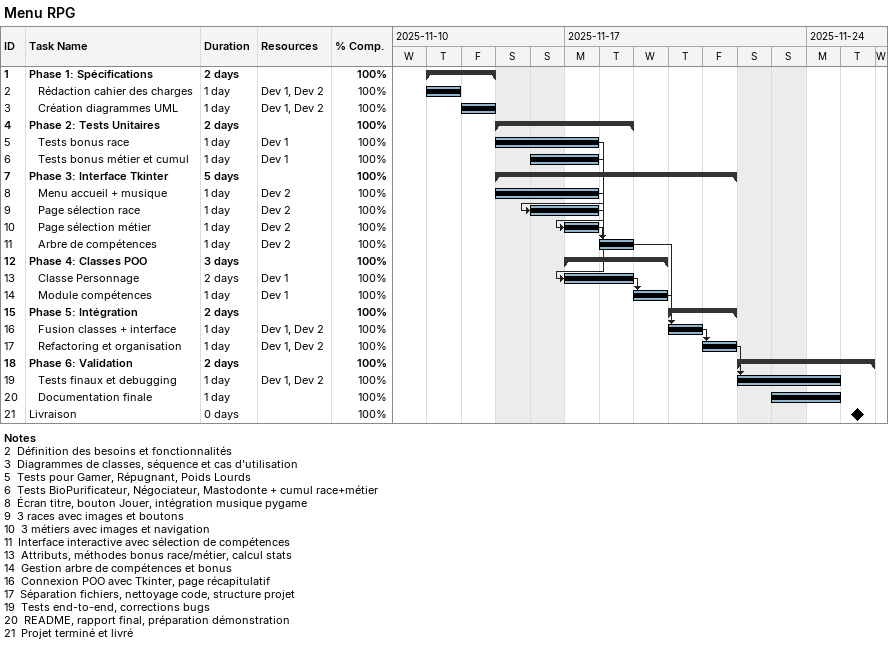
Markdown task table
Menu RPG

| ID | Level | Task | Duration | Start | Finish | Predecessors | Resources | % complete |
|---|---|---|---|---|---|---|---|---|
| 1 | 1 | **Phase 1: Spécifications** | 2d | 2025-11-13 | 2025-11-14 |  |  | 100 |
| 2 | 2 | Rédaction cahier des charges | 1d | 2025-11-13 | 2025-11-13 |  | Dev 1, Dev 2 | 100 |
| 3 | 2 | Création diagrammes UML | 1d | 2025-11-14 | 2025-11-14 |  | Dev 1, Dev 2 | 100 |
| 4 | 1 | **Phase 2: Tests Unitaires** | 2d | 2025-11-15 | 2025-11-18 |  |  | 100 |
| 5 | 2 | Tests bonus race | 1d | 2025-11-15 | 2025-11-17 |  | Dev 1 | 100 |
| 6 | 2 | Tests bonus métier et cumul | 1d | 2025-11-16 | 2025-11-17 |  | Dev 1 | 100 |
| 7 | 1 | **Phase 3: Interface Tkinter** | 5d | 2025-11-15 | 2025-11-21 |  |  | 100 |
| 8 | 2 | Menu accueil + musique | 1d | 2025-11-15 | 2025-11-17 |  | Dev 2 | 100 |
| 9 | 2 | Page sélection race | 1d | 2025-11-16 | 2025-11-17 | 8 | Dev 2 | 100 |
| 10 | 2 | Page sélection métier | 1d | 2025-11-17 | 2025-11-17 | 9 | Dev 2 | 100 |
| 11 | 2 | Arbre de compétences | 1d | 2025-11-18 | 2025-11-18 | 10 | Dev 2 | 100 |
| 12 | 1 | **Phase 4: Classes POO** | 3d | 2025-11-17 | 2025-11-19 |  |  | 100 |
| 13 | 2 | Classe Personnage | 2d | 2025-11-17 | 2025-11-18 | 5, 6 | Dev 1 | 100 |
| 14 | 2 | Module compétences | 1d | 2025-11-19 | 2025-11-19 | 13 | Dev 1 | 100 |
| 15 | 1 | **Phase 5: Intégration** | 2d | 2025-11-20 | 2025-11-21 |  |  | 100 |
| 16 | 2 | Fusion classes + interface | 1d | 2025-11-20 | 2025-11-20 | 11, 14 | Dev 1, Dev 2 | 100 |
| 17 | 2 | Refactoring et organisation | 1d | 2025-11-21 | 2025-11-21 | 16 | Dev 1, Dev 2 | 100 |
| 18 | 1 | **Phase 6: Validation** | 2d | 2025-11-22 | 2025-11-25 |  |  | 100 |
| 19 | 2 | Tests finaux et debugging | 1d | 2025-11-22 | 2025-11-24 | 17 | Dev 1, Dev 2 | 100 |
| 20 | 2 | Documentation finale | 1d | 2025-11-23 | 2025-11-24 |  |  | 100 |
| 21 | 1 | Livraison | 0d | 2025-11-25 | 2025-11-25 |  |  | 100 |

Notes
- 2: Définition des besoins et fonctionnalités
- 3: Diagrammes de classes, séquence et cas d'utilisation
- 5: Tests pour Gamer, Répugnant, Poids Lourds
- 6: Tests BioPurificateur, Négociateur, Mastodonte + cumul race+métier
- 8: Écran titre, bouton Jouer, intégration musique pygame
- 9: 3 races avec images et boutons
- 10: 3 métiers avec images et navigation
- 11: Interface interactive avec sélection de compétences
- 13: Attributs, méthodes bonus race/métier, calcul stats
- 14: Gestion arbre de compétences et bonus
- 16: Connexion POO avec Tkinter, page récapitulatif
- 17: Séparation fichiers, nettoyage code, structure projet
- 19: Tests end-to-end, corrections bugs
- 20: README, rapport final, préparation démonstration
- 21: Projet terminé et livré
